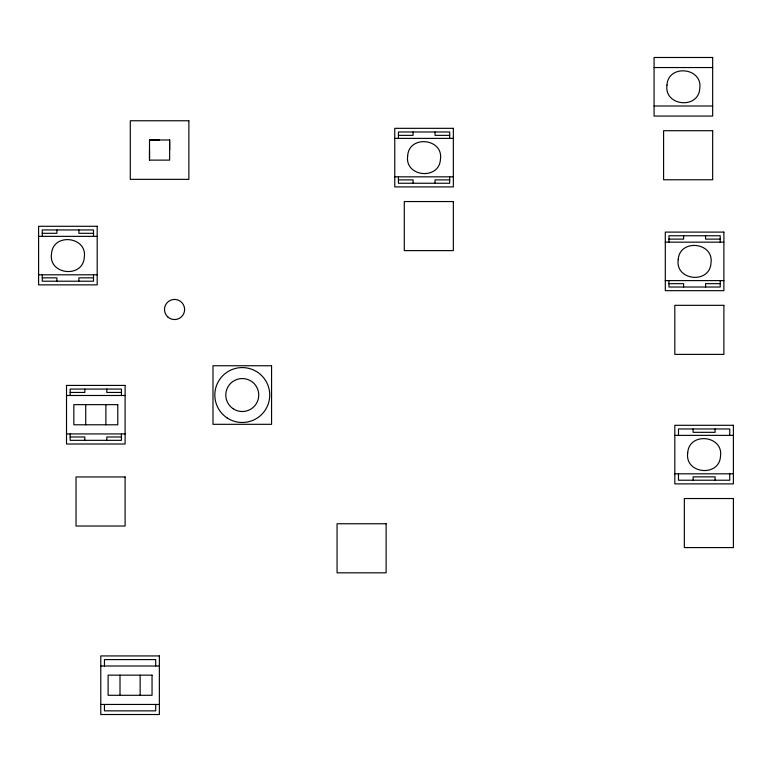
<?xml version="1.0" encoding="UTF-8"?>
<svg xmlns="http://www.w3.org/2000/svg" width="772" height="772" viewBox="0 0 772 772"><rect width="100%" height="100%" fill="white"/><g stroke="black" fill="none" stroke-linecap="round" stroke-linejoin="round"><path stroke-width="1.16" d="M149.507 160.122L149.507 139.983L169.647 139.983L169.647 160.122L149.507 160.122L149.507 150.106M169.647 149.99L169.647 139.983M654.077 67.55L712.662 67.55M654.077 105.996L712.662 105.996M398.429 135.351L413.078 135.351L413.078 131.983M449.69 135.351L435.041 135.351L435.041 131.983M394.762 138.391L453.347 138.391M149.507 139.983L159.514 139.983M394.762 176.836L453.347 176.836M398.429 179.886L413.078 179.886L413.078 183.244M449.69 179.886L435.041 179.886L435.041 183.244M42.257 233.308L56.906 233.308L56.906 229.95M93.518 233.308L78.879 233.308L78.879 229.95M38.6 236.357L97.185 236.357M668.957 239.117L683.606 239.117L683.606 235.759M720.218 239.117L705.569 239.117L705.569 235.759M665.3 242.167L723.885 242.167M38.6 274.803L97.185 274.803M42.257 277.843L56.906 277.843L56.906 281.211M93.518 277.843L78.879 277.843L78.879 281.211M665.3 280.612L723.885 280.612M668.957 283.662L683.606 283.662L683.606 287.02M720.218 283.662L705.569 283.662L705.569 287.02M70.175 392.446L84.823 392.446L84.823 389.078M121.436 392.446L106.797 392.446L106.797 389.078M66.517 395.486L125.103 395.486M66.517 433.932L125.103 433.932M674.815 435.369L733.4 435.369M70.175 436.981L84.823 436.981L84.823 440.339M121.436 436.981L106.797 436.981L106.797 440.339M674.815 473.815L733.4 473.815M100.785 666.004L159.37 666.004M100.785 704.45L159.37 704.45M729.743 435.369L729.743 428.962L678.482 428.962L678.482 435.369M729.743 473.815L729.743 480.223L678.482 480.223L678.482 473.815M720.218 242.167L720.218 235.759L668.957 235.759L668.957 242.167M720.218 280.612L720.218 287.02L668.957 287.02L668.957 280.612M715.094 428.962L715.094 432.32L693.121 432.32L693.121 428.962M715.094 480.223L715.094 476.855L693.121 476.855L693.121 480.223M449.69 138.391L449.69 131.983L398.429 131.983L398.429 138.391M449.69 176.836L449.69 183.244L398.429 183.244L398.429 176.836M155.712 666.004L155.712 659.597L104.452 659.597L104.452 666.004M155.712 704.45L155.712 710.858L104.452 710.858L104.452 704.45M140.147 675.153L140.147 695.292M121.436 395.486L121.436 389.078L70.175 389.078L70.175 395.486M121.436 433.932L121.436 440.339L70.175 440.339L70.175 433.932M120.007 675.153L120.007 695.292M105.88 404.644L105.88 424.783M93.518 236.357L93.518 229.95L42.257 229.95L42.257 236.357M93.518 274.803L93.518 281.211L42.257 281.211L42.257 274.803M85.74 404.644L85.74 424.783M407.664 155.934C404.518 176.962 439.249 180.532 440.445 159.302C443.601 138.275 408.861 134.704 407.664 155.934M666.979 85.094C663.823 106.121 698.563 109.692 699.76 88.462C702.906 67.434 668.176 63.864 666.979 85.094M678.202 259.701C675.046 280.738 709.786 284.308 710.983 263.078C714.129 242.051 679.389 238.48 678.202 259.701M687.717 452.903C684.571 473.931 719.301 477.501 720.498 456.271C723.644 435.244 688.913 431.673 687.717 452.903M51.512 253.795C48.221 274.813 82.961 278.586 84.273 257.365C87.564 236.348 52.824 232.565 51.512 253.795M712.662 57.485L654.077 57.485L654.077 116.07L712.662 116.07L712.662 57.485M188.87 120.76L130.285 120.76L130.285 179.345L188.87 179.345L188.87 120.76M453.347 128.326L394.762 128.326L394.762 186.911L453.347 186.911L453.347 128.326M712.662 130.709L663.592 130.709L663.592 179.77L712.662 179.77L712.662 130.709M453.347 201.55L404.287 201.55L404.287 250.62L453.347 250.62L453.347 201.55M97.185 226.283L38.6 226.283L38.6 284.868L97.185 284.868L97.185 226.283M723.885 232.102L665.3 232.102L665.3 290.677L723.885 290.677L723.885 232.102M723.885 305.326L674.815 305.326L674.815 354.387L723.885 354.387L723.885 305.326M271.57 365.745L212.985 365.745L212.985 424.32L271.57 424.32L271.57 365.745M125.103 385.421L66.517 385.421L66.517 444.006L125.103 444.006L125.103 385.421M117.778 404.644L73.842 404.644L73.842 424.783L117.778 424.783L117.778 404.644M733.4 425.295L674.815 425.295L674.815 483.88L733.4 483.88L733.4 425.295M125.103 476.961L76.032 476.961L76.032 526.022L125.103 526.022L125.103 476.961M733.4 498.529L684.339 498.529L684.339 547.589L733.4 547.589L733.4 498.529M386.125 523.754L337.065 523.754L337.065 572.824L386.125 572.824L386.125 523.754M159.37 655.93L100.785 655.93L100.785 714.515L159.37 714.515L159.37 655.93M152.045 675.153L108.109 675.153L108.109 695.292L152.045 695.292L152.045 675.153M227.007 417.855A27.464 27.464 0 0 0 269.679 396.847A27.464 27.464 0 0 0 230.153 370.396A27.464 27.464 0 0 0 227.007 417.855M233.115 408.726A16.473 16.473 0 0 0 258.716 396.123A16.473 16.473 0 0 0 235.006 380.249A16.473 16.473 0 0 0 233.115 408.726M168.074 317.195A10.065 10.065 0 0 0 184.469 311.232A10.065 10.065 0 0 0 171.104 300.028A10.065 10.065 0 0 0 168.074 317.195"/></g></svg>
